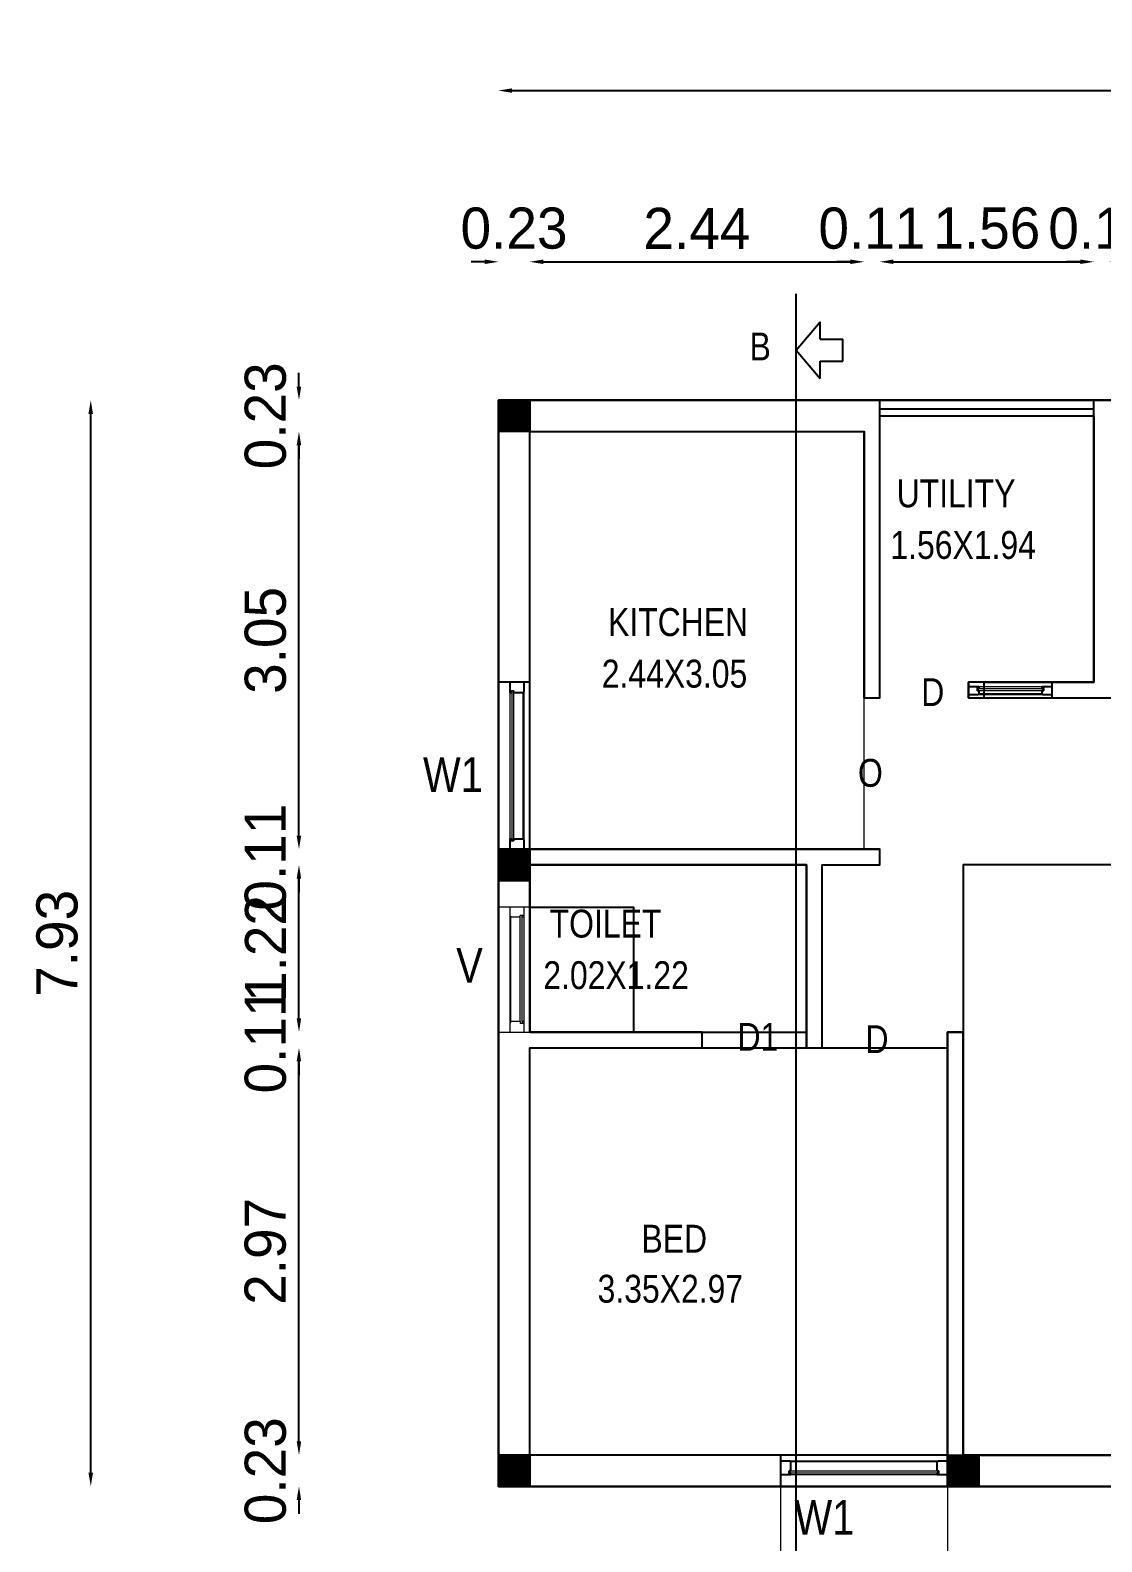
# Model space of a CAD drawing. Header units: metres. Extents: x 516 to 666, y 54 to 108.
# Drawn here: x 542.16 to 549.98, y 61.13 to 72.16 of the extents above; entities that cross this region are included whole.
import ezdxf

# ---------------------------------------------------------------- set-up
doc = ezdxf.new("R2010")
doc.units = ezdxf.units.M
doc.header["$LTSCALE"] = 30
doc.header["$MEASUREMENT"] = 0
doc.header["$PDMODE"] = 66
doc.layers.get('0').update_dxf_attribs({"linetype": 'CONTINUOUS'})
doc.layers.get('DEFPOINTS').update_dxf_attribs({"linetype": 'CONTINUOUS'})
for name, color, linetype in [('BLK_1_COVERED_AREA', 140, 'CONTINUOUS'), ('BLK_1_FLR_1_BLT_UP_AREA', 3, 'CONTINUOUS'), ('BLK_1_FLR_1_CARPET_AREA', 10, 'CONTINUOUS'), ('BLK_1_FLR_1_REGULAR_ROOM_1', 1, 'CONTINUOUS'), ('BLK_1_FLR_1_WC_BATH', 223, 'CONTINUOUS'), ('BLK_1_LVL_1_BLDG_FOOT_PRINT', 1, 'CONTINUOUS'), ('fur', 56, 'CONTINUOUS'), ('ROAD & WINDOW THI', 1, 'CONTINUOUS'), ('TOILET_VENTILATION', 6, 'CONTINUOUS')]:
    doc.layers.add(name, color=color, linetype=linetype)
for name, color, linetype, lineweight in [('BLK_1_FLR_1_KITCHEN', 163, 'CONTINUOUS', 0), ('BLK_1_FLR_1_ROOM_1_LIGHT_VENTILATION_2', 232, 'CONTINUOUS', 0), ('BLK_1_FLR_1_UNITFA_2', 234, 'CONTINUOUS', 0), ('THIN', 5, 'CONTINUOUS', 13)]:
    doc.layers.add(name, color=color, linetype=linetype, lineweight=lineweight)
doc.styles.add('ANAND', font='BKANT.TTF')
doc.styles.get("Standard").update_dxf_attribs({"font": 'ARIALN.TTF', "height": 10})
doc.dimstyles.new('V1', dxfattribs={"dimtxt": 0.3, "dimasz": 0.1, "dimexe": 0.18, "dimexo": 0.0625, "dimgap": 0.09, "dimtad": 1, "dimzin": 0, "dimdsep": 46, "dimtxsty": 'ANAND', "dimcen": 0.09, "dimse1": 1, "dimse2": 1, "dimadec": 0, "dimazin": 0, "dimtfac": 1, "dimtix": 1, "dimtofl": 0, "dimtmove": 2, "dimatfit": 0, "dimfxl": 0, "dimtolj": 1, "dimtzin": 0, "dimarcsym": 0})

# ---------------------------------------------------------------- blocks, each defined once
blk = doc.blocks.new("4' win")
at = {"layer": 'fur', "lineweight": 9, "ltscale": 20}
for p, q in [((47345.51, -1128.95), (47345.51, -1086.95)), ((47346.01, -1128.95), (47346.01, -1086.95))]:
    blk.add_line(p, q, dxfattribs=at)
at = {"layer": 'ROAD & WINDOW THI', "color": 5}
for p, q in [((47350.57, -1083.95), (47341.57, -1083.95)), ((47350.57, -1131.95), (47341.57, -1131.95))]:
    blk.add_line(p, q, dxfattribs=at)
at = {"layer": 'ROAD & WINDOW THI', "color": 5, "ltscale": 20}
for p, q in [((47344.94, -1086.95), (47344.94, -1083.95)), ((47348.94, -1086.7), (47348.94, -1083.95)), ((47344.94, -1086.45), (47346.01, -1086.45)), ((47344.94, -1086.95), (47345.51, -1086.95)), ((47344.94, -1086.95), (47345.51, -1086.95)), ((47345.51, -1086.95), (47345.51, -1086.45)), ((47346.01, -1086.95), (47346.01, -1086.45)), ((47346.01, -1086.95), (47348.69, -1086.95)), ((47346.01, -1086.95), (47346.59, -1086.95)), ((47348.94, -1086.7), (47348.69, -1086.7)), ((47348.69, -1086.7), (47348.69, -1086.95)), ((47344.94, -1131.95), (47344.94, -1128.95)), ((47344.94, -1128.95), (47345.51, -1128.95)), ((47344.94, -1128.95), (47345.51, -1128.95)), ((47344.94, -1128.95), (47345.51, -1128.95)), ((47344.94, -1129.45), (47346.01, -1129.45)), ((47345.51, -1128.95), (47345.51, -1129.45)), ((47346.01, -1128.95), (47346.01, -1129.45)), ((47346.01, -1128.95), (47346.59, -1128.95)), ((47346.01, -1128.95), (47348.69, -1128.95)), ((47348.69, -1129.2), (47348.69, -1128.95)), ((47348.94, -1129.2), (47348.69, -1129.2)), ((47348.94, -1131.95), (47348.94, -1129.2))]:
    blk.add_line(p, q, dxfattribs=at)
at = {"layer": 'THIN', "lineweight": 5, "ltscale": 20}
for p, q in [((47341.57, -1131.95), (47341.57, -1083.95)), ((47350.57, -1131.95), (47350.57, -1083.95)), ((47344.94, -1128.95), (47344.94, -1086.95)), ((47348.69, -1128.95), (47348.69, -1086.95)), ((47348.94, -1129.2), (47348.94, -1086.7))]:
    blk.add_line(p, q, dxfattribs=at)
blk = doc.blocks.new('U')
at = {"layer": 'fur', "color": 7, "lineweight": 9, "ltscale": 20}
for p, q in [((74636.69, 2817.2), (74618.69, 2817.2)), ((74636.69, 2816.7), (74618.69, 2816.7))]:
    blk.add_line(p, q, dxfattribs=at)
at = {"layer": 'ROAD & WINDOW THI', "color": 7}
for p, q in [((74615.69, 2814.64), (74615.69, 2819.14)), ((74639.69, 2814.64), (74639.69, 2819.14))]:
    blk.add_line(p, q, dxfattribs=at)
at = {"layer": 'ROAD & WINDOW THI', "color": 7, "ltscale": 20}
for p, q in [((74618.69, 2817.77), (74615.69, 2817.77)), ((74618.44, 2815.52), (74615.69, 2815.52)), ((74618.19, 2817.77), (74618.19, 2816.7)), ((74618.69, 2817.2), (74618.19, 2817.2)), ((74618.69, 2816.7), (74618.19, 2816.7)), ((74618.44, 2815.52), (74618.44, 2815.77)), ((74618.44, 2815.77), (74618.69, 2815.77)), ((74618.69, 2817.77), (74618.69, 2817.2)), ((74618.69, 2817.77), (74618.69, 2817.2)), ((74618.69, 2816.7), (74618.69, 2815.77)), ((74618.69, 2816.7), (74618.69, 2816.12)), ((74639.69, 2817.77), (74636.69, 2817.77)), ((74636.69, 2817.77), (74636.69, 2817.2)), ((74636.69, 2817.77), (74636.69, 2817.2)), ((74636.69, 2817.77), (74636.69, 2817.2)), ((74636.69, 2817.2), (74637.19, 2817.2)), ((74636.69, 2816.7), (74637.19, 2816.7)), ((74636.69, 2816.7), (74636.69, 2816.12)), ((74636.69, 2816.7), (74636.69, 2815.77)), ((74636.94, 2815.77), (74636.69, 2815.77)), ((74636.94, 2815.52), (74636.94, 2815.77)), ((74639.69, 2815.52), (74636.94, 2815.52)), ((74637.19, 2817.77), (74637.19, 2816.7))]:
    blk.add_line(p, q, dxfattribs=at)
at = {"layer": 'THIN', "color": 7, "lineweight": 5, "ltscale": 20}
for p, q in [((74639.69, 2819.14), (74615.69, 2819.14)), ((74639.69, 2814.64), (74615.69, 2814.64)), ((74636.94, 2815.52), (74618.44, 2815.52)), ((74636.69, 2817.77), (74618.69, 2817.77)), ((74636.69, 2815.77), (74618.69, 2815.77))]:
    blk.add_line(p, q, dxfattribs=at)
blk = doc.blocks.new('3 VE')
at = {"layer": 'fur', "lineweight": 9, "ltscale": 20}
for p, q in [((91767.83, -4659.43), (91737.83, -4659.43)), ((91767.83, -4659.93), (91737.83, -4659.93))]:
    blk.add_line(p, q, dxfattribs=at)
at = {"layer": 'THIN', "lineweight": 5, "ltscale": 20}
for p, q in [((91770.83, -4653.14), (91734.83, -4653.14)), ((91734.83, -4653.14), (91734.83, -4662.14)), ((91770.83, -4653.14), (91770.83, -4662.14)), ((91737.58, -4656.5), (91734.83, -4656.5)), ((91768.08, -4656.5), (91737.58, -4656.5)), ((91737.58, -4656.5), (91737.58, -4656.75)), ((91737.58, -4656.75), (91737.83, -4656.75)), ((91767.83, -4656.75), (91737.83, -4656.75)), ((91737.83, -4659.43), (91737.83, -4656.75)), ((91767.83, -4659.43), (91767.83, -4656.75)), ((91768.08, -4656.75), (91767.83, -4656.75)), ((91768.08, -4656.5), (91768.08, -4656.75)), ((91770.83, -4656.5), (91768.08, -4656.5)), ((91770.83, -4656.2), (91770.83, -4656.2)), ((91737.83, -4660.5), (91734.83, -4660.5)), ((91770.83, -4662.14), (91734.83, -4662.14)), ((91737.33, -4660.5), (91737.33, -4659.43)), ((91737.83, -4659.43), (91737.33, -4659.43)), ((91737.83, -4659.93), (91737.33, -4659.93)), ((91737.83, -4659.43), (91737.83, -4658.85)), ((91737.83, -4660.5), (91737.83, -4659.93)), ((91737.83, -4660.5), (91737.83, -4659.93)), ((91767.83, -4660.5), (91737.83, -4660.5)), ((91767.83, -4659.43), (91767.83, -4658.85)), ((91767.83, -4659.43), (91768.33, -4659.43)), ((91767.83, -4660.5), (91767.83, -4659.93)), ((91767.83, -4660.5), (91767.83, -4659.93)), ((91767.83, -4660.5), (91767.83, -4659.93)), ((91767.83, -4659.93), (91768.33, -4659.93)), ((91770.83, -4660.5), (91767.83, -4660.5)), ((91768.33, -4660.5), (91768.33, -4659.43))]:
    blk.add_line(p, q, dxfattribs=at)
blk = doc.blocks.new('*D42')
at = {"color": 0, "lineweight": -2}
for p, q in [((544.122, 61.86), (544.122, 61.96)), ((544.122, 61.432), (544.122, 61.332))]:
    blk.add_line(p, q, dxfattribs=at)
at = {"color": 0}
for points in [[(544.105, 61.86), (544.138, 61.86), (544.122, 61.76)], [(544.105, 61.432), (544.138, 61.432), (544.122, 61.532)]]:
    blk.add_solid(points, dxfattribs=at)
at = {"layer": 'DEFPOINTS', "color": 0}
for p in [(544.122, 61.76), (545.577, 61.76), (545.577, 61.532)]:
    blk.add_point(p, dxfattribs=at)
at = {"color": 0, "insert": (543.878, 61.646), "char_height": 0.3, "attachment_point": 5, "rotation": 90, "style": 'ANAND'}
blk.add_mtext('\\A1;0.23', dxfattribs=at)
blk = doc.blocks.new('*D43')
at = {"color": 0, "lineweight": -2}
blk.add_line((544.122, 61.86), (544.122, 64.633), dxfattribs=at)
at = {"color": 0}
for points in [[(544.105, 64.633), (544.138, 64.633), (544.122, 64.733)], [(544.105, 61.86), (544.138, 61.86), (544.122, 61.76)]]:
    blk.add_solid(points, dxfattribs=at)
at = {"layer": 'DEFPOINTS', "color": 0}
for p in [(544.122, 64.733), (545.805, 64.733), (545.577, 61.76)]:
    blk.add_point(p, dxfattribs=at)
at = {"color": 0, "insert": (543.877, 63.247), "char_height": 0.3, "attachment_point": 5, "rotation": 90, "style": 'ANAND'}
blk.add_mtext('\\A1;2.97', dxfattribs=at)
blk = doc.blocks.new('*D44')
at = {"color": 0, "lineweight": -2}
for p, q in [((544.122, 64.948), (544.122, 65.048)), ((544.122, 64.633), (544.122, 64.533))]:
    blk.add_line(p, q, dxfattribs=at)
at = {"color": 0}
for points in [[(544.105, 64.948), (544.138, 64.948), (544.122, 64.848)], [(544.105, 64.633), (544.138, 64.633), (544.122, 64.733)]]:
    blk.add_solid(points, dxfattribs=at)
at = {"layer": 'DEFPOINTS', "color": 0}
for p in [(544.122, 64.848), (545.805, 64.848), (545.805, 64.733)]:
    blk.add_point(p, dxfattribs=at)
at = {"color": 0, "insert": (543.878, 64.79), "char_height": 0.3, "attachment_point": 5, "rotation": 90, "style": 'ANAND'}
blk.add_mtext('\\A1;0.11', dxfattribs=at)
blk = doc.blocks.new('*D45')
at = {"color": 0, "lineweight": -2}
blk.add_line((544.122, 64.948), (544.122, 65.967), dxfattribs=at)
at = {"color": 0}
for points in [[(544.105, 65.967), (544.138, 65.967), (544.122, 66.067)], [(544.105, 64.948), (544.138, 64.948), (544.122, 64.848)]]:
    blk.add_solid(points, dxfattribs=at)
at = {"layer": 'DEFPOINTS', "color": 0}
for p in [(544.122, 66.067), (545.805, 66.067), (545.805, 64.848)]:
    blk.add_point(p, dxfattribs=at)
at = {"color": 0, "insert": (543.878, 65.457), "char_height": 0.3, "attachment_point": 5, "rotation": 90, "style": 'ANAND'}
blk.add_mtext('\\A1;1.22', dxfattribs=at)
blk = doc.blocks.new('*D46')
at = {"color": 0, "lineweight": -2}
for p, q in [((544.122, 66.281), (544.122, 66.381)), ((544.122, 65.967), (544.122, 65.867))]:
    blk.add_line(p, q, dxfattribs=at)
at = {"color": 0}
for points in [[(544.105, 66.281), (544.138, 66.281), (544.122, 66.181)], [(544.105, 65.967), (544.138, 65.967), (544.122, 66.067)]]:
    blk.add_solid(points, dxfattribs=at)
at = {"layer": 'DEFPOINTS', "color": 0}
for p in [(544.122, 66.181), (545.805, 66.181), (545.805, 66.067)]:
    blk.add_point(p, dxfattribs=at)
at = {"color": 0, "insert": (543.878, 66.124), "char_height": 0.3, "attachment_point": 5, "rotation": 90, "style": 'ANAND'}
blk.add_mtext('\\A1;0.11', dxfattribs=at)
blk = doc.blocks.new('*D47')
at = {"color": 0, "lineweight": -2}
blk.add_line((544.122, 66.281), (544.122, 69.13), dxfattribs=at)
at = {"color": 0}
for points in [[(544.105, 69.13), (544.138, 69.13), (544.122, 69.23)], [(544.105, 66.281), (544.138, 66.281), (544.122, 66.181)]]:
    blk.add_solid(points, dxfattribs=at)
at = {"layer": 'DEFPOINTS', "color": 0}
for p in [(544.122, 69.23), (545.805, 69.23), (545.805, 66.181)]:
    blk.add_point(p, dxfattribs=at)
at = {"color": 0, "insert": (543.878, 67.706), "char_height": 0.3, "attachment_point": 5, "rotation": 90, "style": 'ANAND'}
blk.add_mtext('\\A1;3.05', dxfattribs=at)
blk = doc.blocks.new('*D48')
at = {"color": 0, "lineweight": -2}
for p, q in [((544.122, 69.559), (544.122, 69.659)), ((544.122, 69.13), (544.122, 69.03))]:
    blk.add_line(p, q, dxfattribs=at)
at = {"color": 0}
for points in [[(544.105, 69.559), (544.138, 69.559), (544.122, 69.459)], [(544.105, 69.13), (544.138, 69.13), (544.122, 69.23)]]:
    blk.add_solid(points, dxfattribs=at)
at = {"layer": 'DEFPOINTS', "color": 0}
for p in [(544.122, 69.459), (545.577, 69.459), (545.805, 69.23)]:
    blk.add_point(p, dxfattribs=at)
at = {"color": 0, "insert": (543.878, 69.345), "char_height": 0.3, "attachment_point": 5, "rotation": 90, "style": 'ANAND'}
blk.add_mtext('\\A1;0.23', dxfattribs=at)
blk = doc.blocks.new('*D49')
at = {"color": 0, "lineweight": -2}
blk.add_line((542.603, 61.632), (542.603, 69.359), dxfattribs=at)
at = {"color": 0}
for points in [[(542.586, 69.359), (542.619, 69.359), (542.603, 69.459)], [(542.586, 61.632), (542.619, 61.632), (542.603, 61.532)]]:
    blk.add_solid(points, dxfattribs=at)
at = {"layer": 'DEFPOINTS', "color": 0}
for p in [(542.603, 69.459), (545.577, 69.459), (545.577, 61.532)]:
    blk.add_point(p, dxfattribs=at)
at = {"color": 0, "insert": (542.358, 65.495), "char_height": 0.3, "attachment_point": 5, "rotation": 90, "style": 'ANAND'}
blk.add_mtext('\\A1;7.93', dxfattribs=at)
blk = doc.blocks.new('*D50')
at = {"color": 0, "lineweight": -2}
blk.add_line((545.677, 58.498), (566.743, 58.498), dxfattribs=at)
at = {"color": 0}
for points in [[(545.677, 58.514), (545.677, 58.481), (545.577, 58.498)], [(566.743, 58.514), (566.743, 58.481), (566.843, 58.498)]]:
    blk.add_solid(points, dxfattribs=at)
at = {"layer": 'DEFPOINTS', "color": 0}
for p in [(545.577, 62.568), (566.843, 62.568), (566.843, 58.498)]:
    blk.add_point(p, dxfattribs=at)
at = {"color": 0, "insert": (556.21, 58.741), "char_height": 0.3, "attachment_point": 5, "style": 'ANAND'}
blk.add_mtext('\\A1;21.27', dxfattribs=at)
blk = doc.blocks.new('*D58')
at = {"color": 0, "lineweight": -2}
blk.add_line((545.677, 71.719), (566.743, 71.719), dxfattribs=at)
at = {"color": 0}
for points in [[(545.677, 71.735), (545.677, 71.702), (545.577, 71.719)], [(566.743, 71.735), (566.743, 71.702), (566.843, 71.719)]]:
    blk.add_solid(points, dxfattribs=at)
at = {"layer": 'DEFPOINTS', "color": 0}
for p in [(566.843, 71.719), (545.577, 69.459), (566.843, 69.459)]:
    blk.add_point(p, dxfattribs=at)
at = {"color": 0, "insert": (556.21, 71.962), "char_height": 0.3, "attachment_point": 5, "style": 'ANAND'}
blk.add_mtext('\\A1;21.27', dxfattribs=at)
blk = doc.blocks.new('*D9')
at = {"color": 0, "lineweight": -2}
for p, q in [((548.145, 70.469), (548.045, 70.469)), ((548.459, 70.469), (548.559, 70.469))]:
    blk.add_line(p, q, dxfattribs=at)
at = {"color": 0}
for points in [[(548.145, 70.486), (548.145, 70.453), (548.245, 70.469)], [(548.459, 70.486), (548.459, 70.453), (548.359, 70.469)]]:
    blk.add_solid(points, dxfattribs=at)
at = {"layer": 'DEFPOINTS', "color": 0}
for p in [(548.359, 70.469), (548.359, 69.459), (548.245, 69.23)]:
    blk.add_point(p, dxfattribs=at)
at = {"color": 0, "insert": (548.302, 70.713), "char_height": 0.3, "attachment_point": 5, "style": 'ANAND'}
blk.add_mtext('\\A1;0.11', dxfattribs=at)
blk = doc.blocks.new('*D10')
at = {"color": 0, "lineweight": -2}
for p, q in [((549.822, 70.469), (549.722, 70.469)), ((550.136, 70.469), (550.236, 70.469))]:
    blk.add_line(p, q, dxfattribs=at)
at = {"color": 0}
for points in [[(549.822, 70.486), (549.822, 70.453), (549.922, 70.469)], [(550.136, 70.486), (550.136, 70.453), (550.036, 70.469)]]:
    blk.add_solid(points, dxfattribs=at)
at = {"layer": 'DEFPOINTS', "color": 0}
for p in [(550.036, 70.469), (549.922, 69.459), (550.036, 69.23)]:
    blk.add_point(p, dxfattribs=at)
at = {"color": 0, "insert": (549.979, 70.713), "char_height": 0.3, "attachment_point": 5, "style": 'ANAND'}
blk.add_mtext('\\A1;0.11', dxfattribs=at)
blk = doc.blocks.new('*D11')
at = {"color": 0, "lineweight": -2}
blk.add_line((548.459, 70.469), (549.822, 70.469), dxfattribs=at)
at = {"color": 0}
for points in [[(548.459, 70.486), (548.459, 70.453), (548.359, 70.469)], [(549.822, 70.486), (549.822, 70.453), (549.922, 70.469)]]:
    blk.add_solid(points, dxfattribs=at)
at = {"layer": 'DEFPOINTS', "color": 0}
for p in [(549.922, 70.469), (548.359, 69.459), (549.922, 69.459)]:
    blk.add_point(p, dxfattribs=at)
at = {"color": 0, "insert": (549.14, 70.714), "char_height": 0.3, "attachment_point": 5, "style": 'ANAND'}
blk.add_mtext('\\A1;1.56', dxfattribs=at)
blk = doc.blocks.new('*D13')
at = {"color": 0, "lineweight": -2}
for p, q in [((545.477, 59.398), (545.377, 59.398)), ((545.905, 59.398), (546.005, 59.398))]:
    blk.add_line(p, q, dxfattribs=at)
at = {"color": 0}
for points in [[(545.477, 59.414), (545.477, 59.381), (545.577, 59.398)], [(545.905, 59.414), (545.905, 59.381), (545.805, 59.398)]]:
    blk.add_solid(points, dxfattribs=at)
at = {"layer": 'DEFPOINTS', "color": 0}
for p in [(545.577, 61.532), (545.805, 61.532), (545.805, 59.398)]:
    blk.add_point(p, dxfattribs=at)
at = {"color": 0, "insert": (545.691, 59.642), "char_height": 0.3, "attachment_point": 5, "style": 'ANAND'}
blk.add_mtext('\\A1;0.23', dxfattribs=at)
blk = doc.blocks.new('*D14')
at = {"color": 0, "lineweight": -2}
blk.add_line((545.905, 59.398), (548.754, 59.398), dxfattribs=at)
at = {"color": 0}
for points in [[(545.905, 59.414), (545.905, 59.381), (545.805, 59.398)], [(548.754, 59.414), (548.754, 59.381), (548.854, 59.398)]]:
    blk.add_solid(points, dxfattribs=at)
at = {"layer": 'DEFPOINTS', "color": 0}
for p in [(548.854, 61.76), (545.805, 61.532), (548.854, 59.398)]:
    blk.add_point(p, dxfattribs=at)
at = {"color": 0, "insert": (547.33, 59.642), "char_height": 0.3, "attachment_point": 5, "style": 'ANAND'}
blk.add_mtext('\\A1;3.05', dxfattribs=at)
blk = doc.blocks.new('*D15')
at = {"color": 0, "lineweight": -2}
for p, q in [((548.754, 59.398), (548.654, 59.398)), ((549.069, 59.398), (549.169, 59.398))]:
    blk.add_line(p, q, dxfattribs=at)
at = {"color": 0}
for points in [[(548.754, 59.414), (548.754, 59.381), (548.854, 59.398)], [(549.069, 59.414), (549.069, 59.381), (548.969, 59.398)]]:
    blk.add_solid(points, dxfattribs=at)
at = {"layer": 'DEFPOINTS', "color": 0}
for p in [(548.854, 61.76), (548.969, 61.76), (548.969, 59.398)]:
    blk.add_point(p, dxfattribs=at)
at = {"color": 0, "insert": (548.912, 59.642), "char_height": 0.3, "attachment_point": 5, "style": 'ANAND'}
blk.add_mtext('\\A1;0.11', dxfattribs=at)
blk = doc.blocks.new('*D16')
at = {"color": 0, "lineweight": -2}
blk.add_line((549.069, 59.398), (553.747, 59.398), dxfattribs=at)
at = {"color": 0}
for points in [[(549.069, 59.414), (549.069, 59.381), (548.969, 59.398)], [(553.747, 59.414), (553.747, 59.381), (553.847, 59.398)]]:
    blk.add_solid(points, dxfattribs=at)
at = {"layer": 'DEFPOINTS', "color": 0}
for p in [(553.847, 62.828), (548.969, 61.76), (553.847, 59.398)]:
    blk.add_point(p, dxfattribs=at)
at = {"color": 0, "insert": (551.408, 59.642), "char_height": 0.3, "attachment_point": 5, "style": 'ANAND'}
blk.add_mtext('\\A1;4.88', dxfattribs=at)
blk = doc.blocks.new('*D24')
at = {"color": 0, "lineweight": -2}
for p, q in [((545.477, 70.469), (545.377, 70.469)), ((545.905, 70.469), (546.005, 70.469))]:
    blk.add_line(p, q, dxfattribs=at)
at = {"color": 0}
for points in [[(545.477, 70.486), (545.477, 70.453), (545.577, 70.469)], [(545.905, 70.486), (545.905, 70.453), (545.805, 70.469)]]:
    blk.add_solid(points, dxfattribs=at)
at = {"layer": 'DEFPOINTS', "color": 0}
for p in [(545.805, 70.469), (545.577, 69.459), (545.805, 69.459)]:
    blk.add_point(p, dxfattribs=at)
at = {"color": 0, "insert": (545.691, 70.713), "char_height": 0.3, "attachment_point": 5, "style": 'ANAND'}
blk.add_mtext('\\A1;0.23', dxfattribs=at)
blk = doc.blocks.new('*D25')
at = {"color": 0, "lineweight": -2}
blk.add_line((545.905, 70.469), (548.145, 70.469), dxfattribs=at)
at = {"color": 0}
for points in [[(545.905, 70.486), (545.905, 70.453), (545.805, 70.469)], [(548.145, 70.486), (548.145, 70.453), (548.245, 70.469)]]:
    blk.add_solid(points, dxfattribs=at)
at = {"layer": 'DEFPOINTS', "color": 0}
for p in [(548.245, 70.469), (545.805, 69.459), (548.245, 69.23)]:
    blk.add_point(p, dxfattribs=at)
at = {"color": 0, "insert": (547.025, 70.713), "char_height": 0.3, "attachment_point": 5, "style": 'ANAND'}
blk.add_mtext('\\A1;2.44', dxfattribs=at)

msp = doc.modelspace()

# ---------------------------------------------------------------- hatches: boundary and pattern name
h = msp.add_hatch()
h.set_pattern_fill('ANSI31', color=256, scale=0.025408)
h.set_pattern_definition([(45, (-1359.2051572, 23.8490378), (-0.002245771137, 0.002245771137), [])])
h.paths.add_polyline_path([(545.5768, 69.2304), (545.8054, 69.2304), (545.8054, 69.4591), (545.5768, 69.4591)])
h = msp.add_hatch()
h.set_pattern_fill('ANSI31', color=256, scale=0.025408)
h.set_pattern_definition([(45, (-1359.2051572, 20.5714058), (-0.002245771137, 0.002245771137), [])])
h.paths.add_polyline_path([(545.5768, 65.9528), (545.8054, 65.9528), (545.8054, 66.1815), (545.5768, 66.1815)])
h = msp.add_hatch()
h.set_pattern_fill('ANSI31', color=256, scale=0.025408)
h.set_pattern_definition([(45, (-1359.2051572, 16.1504138), (-0.002245771137, 0.002245771137), [])])
h.paths.add_polyline_path([(545.5768, 61.5318), (545.8054, 61.5318), (545.8054, 61.7605), (545.5768, 61.7605)])
h = msp.add_hatch()
h.set_pattern_fill('ANSI31', color=256, scale=0.025408)
h.set_pattern_definition([(45, (-1355.9275252, 16.1504138), (-0.002245771137, 0.002245771137), [])])
h.paths.add_polyline_path([(548.8544, 61.5318), (549.0831, 61.5318), (549.0831, 61.7605), (548.8544, 61.7605)])

# ---------------------------------------------------------------- linework, layer by layer
for p, q in [((547.75, 60.4705), (547.75, 70.2355)), ((547.75, 69.8242), (547.9244, 70.0312)), ((547.9244, 69.905), (547.9244, 70.0312)), ((547.9244, 69.905), (548.0904, 69.905)), ((548.0904, 69.7435), (548.0904, 69.905)), ((547.75, 69.8242), (547.9244, 69.6173)), ((547.9244, 69.6173), (547.9244, 69.7435)), ((547.9244, 69.7435), (548.0904, 69.7435)), ((545.5768, 61.5318), (545.5768, 69.4591)), ((545.5768, 69.4591), (548.3589, 69.4591)), ((548.3589, 69.4591), (549.9215, 69.4591)), ((548.3589, 67.2867), (548.3589, 69.4591)), ((548.3589, 69.3956), (549.9215, 69.3956)), ((549.9215, 69.4591), (558.8779, 69.4591)), ((549.9215, 67.401), (549.9215, 69.4591)), ((548.3589, 69.3448), (549.9215, 69.3448)), ((545.8054, 66.1815), (545.8054, 69.2304)), ((545.8054, 69.2304), (548.2446, 69.2304)), ((548.2446, 67.2867), (548.2446, 69.2304)), ((549.1212, 67.401), (549.9215, 67.401)), ((549.1212, 67.2867), (549.1212, 67.401)), ((548.2446, 67.2867), (548.3589, 67.2867)), ((549.1212, 67.2867), (551.5603, 67.2867)), ((545.8054, 66.1815), (548.3589, 66.1815)), ((548.3589, 66.0671), (548.3589, 66.1815)), ((545.8054, 64.8475), (545.8054, 66.0671)), ((545.8054, 66.0671), (547.8254, 66.0671)), ((547.8254, 64.7332), (547.8254, 66.0671)), ((547.9397, 64.7332), (547.9397, 66.0671)), ((547.9397, 66.0671), (548.3589, 66.0671)), ((545.8054, 64.8475), (547.0631, 64.8475)), ((547.0631, 64.7332), (547.0631, 64.8475)), ((548.8544, 61.7605), (548.8544, 64.8475)), ((548.8544, 64.8475), (548.9687, 64.8475)), ((548.9687, 61.7605), (548.9687, 64.8475)), ((545.8054, 61.7605), (545.8054, 64.7332)), ((545.8054, 64.7332), (547.0631, 64.7332)), ((547.8254, 64.7332), (547.9397, 64.7332)), ((548.8544, 61.5318), (548.8544, 62.7133)), ((548.8544, 61.7605), (545.8054, 61.7605)), ((554.0757, 61.7605), (549.0831, 61.7605)), ((549.0831, 61.5318), (545.5768, 61.5318)), ((566.8433, 61.5318), (549.0831, 61.5318))]:
    msp.add_line(p, q)
for points in [[(545.8054, 69.2304), (545.5768, 69.2304), (545.5768, 69.4591), (545.8054, 69.4591)], [(545.5768, 61.5318), (566.8433, 61.5318), (566.8433, 69.4591), (545.5768, 69.4591)], [(556.21, 69.4591), (556.21, 65.9528), (553.8471, 65.9528), (553.8471, 61.5318), (545.5768, 61.5318), (545.5768, 69.4591)], [(545.5768, 65.9528), (545.8054, 65.9528), (545.8054, 66.1815), (545.5768, 66.1815)], [(545.8054, 65.9528), (545.5768, 65.9528), (545.5768, 66.1815), (545.8054, 66.1815)], [(545.5768, 61.5318), (545.8054, 61.5318), (545.8054, 61.7605), (545.5768, 61.7605)], [(545.8054, 61.5318), (545.5768, 61.5318), (545.5768, 61.7605), (545.8054, 61.7605)], [(549.0831, 61.5318), (548.8544, 61.5318), (548.8544, 61.7605), (549.0831, 61.7605)], [(549.0831, 61.5318), (548.8544, 61.5318), (548.8544, 61.7605), (549.0831, 61.7605)]]:
    msp.add_lwpolyline(points, close=True)
at = {"layer": 'BLK_1_COVERED_AREA', "linetype": 'ByBlock', "ltscale": 3}
msp.add_lwpolyline([(545.5768, 61.5318), (566.8433, 61.5318), (566.8433, 69.4591), (545.5768, 69.4591)], close=True, dxfattribs=at)
at = {"layer": 'BLK_1_FLR_1_BLT_UP_AREA', "color": 3}
msp.add_lwpolyline([(545.5768, 61.5318), (566.8433, 61.5318), (566.8433, 69.4591), (545.5768, 69.4591)], close=True, dxfattribs=at)
at = {"layer": 'BLK_1_FLR_1_CARPET_AREA', "color": 3}
msp.add_lwpolyline([(553.8471, 61.7605), (548.9687, 61.7605), (548.9687, 64.8475), (548.8544, 64.8475), (548.8544, 61.7604), (545.8054, 61.7604), (545.8054, 64.7332), (547.0631, 64.7332), (547.0631, 64.8475), (545.8054, 64.8475), (545.8054, 66.0671), (547.8254, 66.0671), (547.8254, 64.7332), (547.9397, 64.7332), (547.9397, 66.0671), (548.3589, 66.0671), (548.3589, 66.1815), (545.8054, 66.1815), (545.8054, 69.2304), (548.2446, 69.2304), (548.2446, 67.2867), (548.3589, 67.2867), (548.3589, 69.3448), (549.9215, 69.3448), (549.9215, 67.401), (549.0068, 67.401), (549.0068, 67.2867), (551.5603, 67.2867)], dxfattribs=at)
at = {"layer": 'BLK_1_FLR_1_KITCHEN', "color": 1}
msp.add_lwpolyline([(548.2446, 69.2304), (545.8054, 69.2304), (545.8054, 66.1815), (548.2446, 66.1815)], close=True, dxfattribs=at)
at = {"layer": 'BLK_1_FLR_1_REGULAR_ROOM_1', "color": 1}
for points in [[(553.8471, 66.0671), (548.9687, 66.0671), (548.9687, 61.7605), (553.8471, 61.7605)], [(545.8054, 64.7332), (548.8544, 64.7332), (548.8544, 61.7605), (545.8054, 61.7605)]]:
    msp.add_lwpolyline(points, close=True, dxfattribs=at)
at = {"layer": 'BLK_1_FLR_1_ROOM_1_LIGHT_VENTILATION_2'}
msp.add_lwpolyline([(547.6348, 60.0118), (548.8548, 60.0118), (548.8548, 61.5318), (547.6348, 61.5318)], close=True, dxfattribs=at)
at = {"layer": 'BLK_1_FLR_1_UNITFA_2'}
msp.add_lwpolyline([(556.21, 69.4591), (556.21, 65.9528), (553.8471, 65.9528), (553.8471, 61.5318), (545.5768, 61.5318), (545.5768, 69.4591)], close=True, dxfattribs=at)
at = {"layer": 'BLK_1_FLR_1_WC_BATH'}
msp.add_lwpolyline([(547.8254, 66.0671), (545.8054, 66.0671), (545.8054, 64.8475), (547.8254, 64.8475)], close=True, dxfattribs=at)
at = {"layer": 'BLK_1_LVL_1_BLDG_FOOT_PRINT'}
msp.add_lwpolyline([(545.5768, 61.5318), (566.8433, 61.5318), (566.8433, 69.4591), (545.5768, 69.4591)], close=True, dxfattribs=at)
at = {"layer": 'TOILET_VENTILATION'}
msp.add_lwpolyline([(546.5654, 64.8475), (546.5654, 65.7575), (545.8054, 65.7575), (545.8054, 64.8475)], close=True, dxfattribs=at)

# ---------------------------------------------------------------- block references
at = {"yscale": 0.025408, "zscale": 0.025408}
for name, p, xscale, rotation in [("4' win", (-657.2779, 94.942), 0.025408, 359.999999628234), ('3 VE', (427.3499, 2396.5608), -0.025408, 90), ("4' win", (576.3953, -1141.3229), -0.025408, 270.0000003717659)]:
    msp.add_blockref(name, p, dxfattribs=dict(at, xscale=xscale, rotation=rotation))
at = {"xscale": 0.025408, "yscale": 0.025408, "zscale": 0.025408}
msp.add_blockref('U', (-1346.8286, -4.2276), dxfattribs=at)

# ---------------------------------------------------------------- texts
for s, height, p in [('B', 0.2033, (547.4092, 69.7492)), ('UTILITY', 0.20326, (548.4827, 68.6774)), ('1.56X1.94', 0.20326, (548.4367, 68.3011)), ('KITCHEN', 0.20326, (546.3768, 67.7381)), ('2.44X3.05', 0.20326, (546.3308, 67.3618)), ('D', 0.2033, (548.6617, 67.227)), ('W1', 0.25408, (545.027, 66.5992)), ('O', 0.2033, (548.2, 66.6376)), ('TOILET', 0.20326, (545.9505, 65.5373)), ('V', 0.2541, (545.2689, 65.2068)), ('2.02X1.22', 0.20326, (545.9045, 65.1611)), ('D1', 0.20326, (547.3213, 64.7108)), ('D', 0.2033, (548.2548, 64.6939)), ('BED', 0.20326, (546.6206, 63.2377)), ('3.35X2.97', 0.20326, (546.3004, 62.8724)), ('W1', 0.25408, (547.7373, 61.1785))]:
    msp.add_text(s, height=height).set_placement(p)

# ---------------------------------------------------------------- dimensions: what is measured, and where the dimension line sits
for base, p1, p2, picture, middle in [((566.8433, 71.7186), (545.5768, 69.4591), (566.8433, 69.4591), '*D58', (556.21, 71.9623)), ((545.8054, 70.4694), (545.5768, 69.4591), (545.8054, 69.4591), '*D24', (545.6911, 70.7132)), ((548.2446, 70.4694), (545.8054, 69.4591), (548.2446, 69.2304), '*D25', (547.025, 70.7132)), ((548.3589, 70.4694), (548.2446, 69.2304), (548.3589, 69.4591), '*D9', (548.3018, 70.7132)), ((549.9215, 70.4694), (548.3589, 69.4591), (549.9215, 69.4591), '*D11', (549.1402, 70.7137)), ((550.0359, 70.4694), (549.9215, 69.4591), (550.0359, 69.2304), '*D10', (549.9787, 70.7132)), ((553.8471, 59.3978), (548.9687, 61.7605), (553.8471, 62.8276), '*D16', (551.4079, 59.6416)), ((566.8433, 58.4975), (545.5768, 62.5676), (566.8433, 62.5676), '*D50', (556.21, 58.7413)), ((548.8544, 59.3978), (545.8054, 61.5318), (548.8544, 61.7605), '*D14', (547.3299, 59.6416)), ((548.9687, 59.3978), (548.8544, 61.7605), (548.9687, 61.7605), '*D15', (548.9116, 59.6416)), ((545.8054, 59.3978), (545.5768, 61.5318), (545.8054, 61.5318), '*D13', (545.6911, 59.6416))]:
    dim = msp.add_linear_dim(base=base, p1=p1, p2=p2, dimstyle='V1')
    dim.commit()
    dim.dimension.update_dxf_attribs({"geometry": picture, "text_midpoint": middle})
for base, p1, p2, picture, middle in [((544.1217, 69.4591), (545.8054, 69.2304), (545.5768, 69.4591), '*D48', (543.878, 69.3448)), ((542.6025, 69.4591), (545.5768, 61.5318), (545.5768, 69.4591), '*D49', (542.3582, 65.4954)), ((544.1217, 69.2304), (545.8054, 66.1815), (545.8054, 69.2304), '*D47', (543.878, 67.7059)), ((544.1217, 66.1815), (545.8054, 66.0671), (545.8054, 66.1815), '*D46', (543.878, 66.1243)), ((544.1217, 66.0671), (545.8054, 64.8475), (545.8054, 66.0671), '*D45', (543.878, 65.4573)), ((544.1217, 64.8475), (545.8054, 64.7332), (545.8054, 64.8475), '*D44', (543.878, 64.7904)), ((544.1217, 64.7332), (545.5768, 61.7605), (545.8054, 64.7332), '*D43', (543.8774, 63.2468)), ((544.1217, 61.7605), (545.5768, 61.5318), (545.5768, 61.7605), '*D42', (543.878, 61.6461))]:
    dim = msp.add_linear_dim(base=base, p1=p1, p2=p2, angle=90, dimstyle='V1')
    dim.commit()
    dim.dimension.update_dxf_attribs({"geometry": picture, "text_midpoint": middle})

doc.saveas('drawing.dxf')
